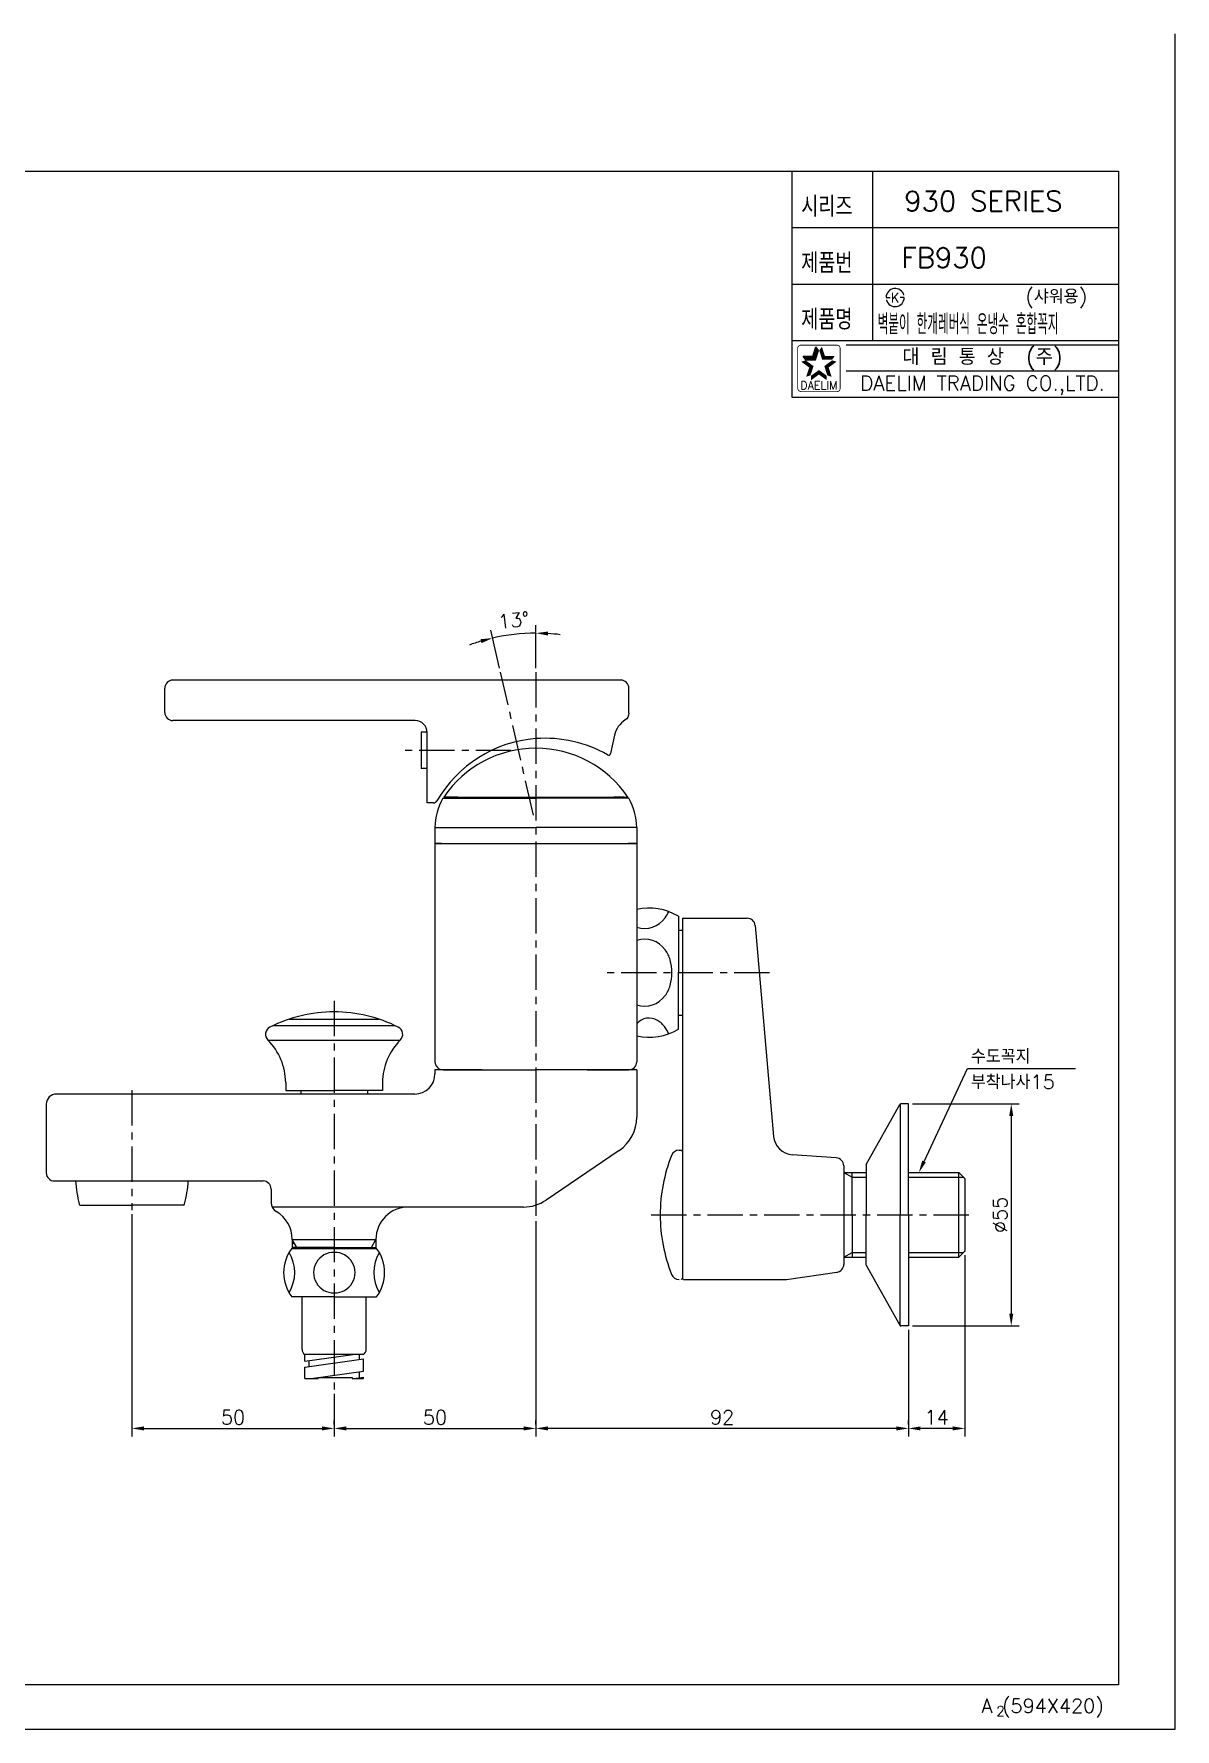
# Model space of a CAD drawing. Extents: x 3109 to 3703, y 2278 to 2698.
# Drawn here: x 3420.4 to 3703.2, y 2277.9 to 2697.9 of the extents above; entities that cross this region are included whole.
import ezdxf
from ezdxf.enums import TextEntityAlignment as Align

# ---------------------------------------------------------------- set-up
doc = ezdxf.new("R2010")
doc.units = 0
doc.header["$LTSCALE"] = 7
doc.header["$MEASUREMENT"] = 0
doc.linetypes.add('CENTER', pattern=[2, 1.25, -0.25, 0.25, -0.25])
doc.layers.get('0').update_dxf_attribs({"color": 2, "linetype": 'CONTINUOUS'})
for name, color, linetype in [('CL', 1, 'CENTER'), ('DIM', 2, 'CONTINUOUS'), ('DWG', 7, 'CONTINUOUS')]:
    doc.layers.add(name, color=color, linetype=linetype)
doc.styles.add('GHS', font='ROMANS', dxfattribs={"bigfont": 'GHS'})
doc.styles.add('HAN', font='TXT.shx', dxfattribs={"bigfont": 'GHS.shx'})
doc.styles.add('ROMANS', font='romans')

# ---------------------------------------------------------------- blocks, each defined once
blk = doc.blocks.new('KS')
at = {"layer": 'DIM'}
for p, q in [((-2.25, 0), (-1.75, 0)), ((-1.75, 0), (-1.25, 0)), ((1.75, 0), (1.25, 0)), ((2.25, 0), (1.75, 0))]:
    blk.add_line(p, q, dxfattribs=at)
for start, end in [(15, 180), (195, 0)]:
    blk.add_arc((0, 0), 2.25, start, end, dxfattribs=at)
at = {"layer": 'DIM', "style": 'HAN'}
blk.add_text('K', height=2.39, dxfattribs=at).set_placement((0, 0), align=Align.MIDDLE)
blk = doc.blocks.new('BORDER')
for p, q in [((1, 0), (1, 1)), ((0, 0), (1, 0))]:
    blk.add_line(p, q)
blk = doc.blocks.new('양식')
at = {"color": 4}
for p, q in [((1219, 386), (1768, 386)), ((1768, 386), (1768, 11)), ((1768, 11), (1219, 11))]:
    blk.add_line(p, q, dxfattribs=at)
at = {"color": 7}
for p, q in [((1687, 386), (1687, 330)), ((1707, 386), (1707, 344)), ((1687, 372), (1768, 372)), ((1687, 358), (1768, 358)), ((1687, 344), (1768, 344)), ((1687, 330), (1768, 330))]:
    blk.add_line(p, q, dxfattribs=at)
at = {"color": 2}
for p, q in [((1692.24, 340.18), (1692.99, 342.49)), ((1692.9, 339.27), (1693.65, 341.57)), ((1693.65, 341.57), (1692.99, 342.49)), ((1689.81, 340.18), (1692.24, 340.18)), ((1690.48, 339.27), (1689.81, 340.18)), ((1690.48, 339.27), (1692.9, 339.27))]:
    blk.add_line(p, q, dxfattribs=at)
at = {"color": 2, "linetype": 'Continuous'}
for p, q in [((1700.5, 343), (1768, 343)), ((1700.5, 336.5), (1768, 336.5))]:
    blk.add_line(p, q, dxfattribs=at)
at = {"color": 2, "linetype": 'Continuous', "const_width": 0.2}
for points in [[(1688.48, 342.13, -0.414214), (1689.23, 342.88)], [(1688.48, 332.13), (1688.48, 342.13, -1)], [(1689.23, 342.88), (1698.23, 342.88, -0.414214), (1698.98, 342.13, 0.043396)], [(1698.98, 342.13), (1698.98, 332.13, -0.414214), (1698.23, 331.38)], [(1698.23, 331.38), (1689.48, 331.38, -0.414214), (1688.48, 332.13, 0.672398)]]:
    blk.add_lwpolyline(points, format="xyb", dxfattribs=at)
at = {"color": 2}
for points in [[(1692.24, 340.18), (1692.9, 339.27), (1692.99, 342.49), (1693.65, 341.57)], [(1694.47, 342.49), (1693.8, 341.57), (1695.22, 340.18), (1694.55, 339.27)], [(1691.32, 337.35), (1692.4, 337.7), (1689.36, 338.78), (1690.43, 339.13)], [(1689.81, 340.18), (1690.48, 339.27), (1692.24, 340.18), (1692.9, 339.27)], [(1690.57, 335.05), (1691.65, 335.4), (1691.32, 337.35), (1692.4, 337.7)], [(1693.73, 335.6), (1693.73, 336.73), (1691.77, 334.18), (1691.77, 335.31)], [(1695.69, 334.18), (1695.69, 335.31), (1693.73, 335.6), (1693.73, 336.73)], [(1695.22, 340.18), (1694.55, 339.27), (1697.64, 340.18), (1696.98, 339.27)], [(1698.1, 338.78), (1697.02, 339.13), (1696.14, 337.35), (1695.06, 337.7)], [(1696.14, 337.35), (1695.06, 337.7), (1696.89, 335.05), (1695.81, 335.4)]]:
    blk.add_solid(points, dxfattribs=at)
at = {"xscale": 594, "yscale": 420, "zscale": 594}
blk.add_blockref('BORDER', (1188, 0), dxfattribs=at)
at = {"layer": 'DIM', "color": 4}
blk.add_blockref('KS', (1712.63, 354.68), dxfattribs=at)
at = {"color": 7, "linetype": 'Continuous'}
for s, height, style, p in [('대 림 통 상  (주)', 4, 'GHS', (1734.26, 339.7)), ('DAELIM TRADING CO.,LTD.', 3.6, 'ROMANS', (1734.26, 332.93))]:
    blk.add_text(s, height=height, dxfattribs=dict(at, style=style)).set_placement(p, align=Align.MIDDLE)
at = {"color": 2, "linetype": 'Continuous', "style": 'ROMANS'}
blk.add_text('DAELIM', height=2, dxfattribs=at).set_placement((1693.73, 331.93), align=Align.CENTER)
at = {"color": 7, "style": 'GHS'}
for s, height, p in [('A (594X420)', 3.5, (1734.01, 4.03)), ('2', 2.5, (1737.67, 3.19))]:
    blk.add_text(s, height=height, dxfattribs=at).set_placement(p)
at = {"layer": 'DIM', "style": 'GHS', "width": 0.8}
for s, p in [('시리즈', (1689.34, 374.73)), ('제품번', (1689.34, 360.73)), ('제품명', (1689.34, 346.73))]:
    blk.add_text(s, height=5, dxfattribs=at).set_placement(p)
blk = doc.blocks.new('FB930')
at = {"layer": 'CL'}
for p, q in [((3544.24, 2504.35), (3536.06, 2539.79)), ((3544.83, 2539.79), (3544.83, 2404.71)), ((3538.7, 2520.39), (3511.34, 2520.39)), ((3602.72, 2465.31), (3561.17, 2465.31)), ((3494.83, 2458.3), (3494.83, 2361.93)), ((3444.73, 2436.23), (3444.73, 2406.5)), ((3573.39, 2405.31), (3652.95, 2405.31))]:
    blk.add_line(p, q, dxfattribs=at)
at = {"layer": 'DIM'}
for p, q in [((3535.84, 2540.76), (3533.67, 2550.16)), ((3544.83, 2540.79), (3544.83, 2551.43)), ((3641.02, 2418.53), (3651.8, 2441.59)), ((3651.8, 2441.59), (3678.55, 2441.59)), ((3638.14, 2432.81), (3664.63, 2432.81)), ((3662.63, 2429.81), (3662.63, 2380.81)), ((3649.64, 2394.81), (3649.64, 2415.81)), ((3444.73, 2405.5), (3444.73, 2350.4)), ((3544.83, 2403.71), (3544.83, 2350.4)), ((3651.14, 2395.31), (3651.14, 2350.4)), ((3638.14, 2377.81), (3664.63, 2377.81)), ((3637.14, 2376.81), (3637.14, 2350.4)), ((3494.83, 2360.93), (3494.83, 2350.4)), ((3447.73, 2352.4), (3491.83, 2352.4)), ((3494.83, 2353.4), (3494.83, 2354.4)), ((3497.83, 2352.4), (3541.83, 2352.4)), ((3544.83, 2353.4), (3544.83, 2354.4)), ((3634.14, 2352.4), (3547.83, 2352.4)), ((3637.14, 2353.4), (3637.14, 2354.4)), ((3648.14, 2352.4), (3640.14, 2352.4))]:
    blk.add_line(p, q, dxfattribs=at)
for start, end in [(90, 103), (106.6098, 110.2197), (82.7803, 86.3902)]:
    blk.add_arc((3544.83, 2501.81), 47.62, start, end, dxfattribs=at)
for points in [[(3547.82, 2548.84), (3547.85, 2549.84), (3544.83, 2549.43)], [(3531.09, 2547.93), (3531.35, 2546.96), (3534.12, 2548.21)], [(3662.13, 2429.81), (3663.13, 2429.81), (3662.63, 2432.81)], [(3641.47, 2418.32), (3640.56, 2418.74), (3639.74, 2415.81)], [(3662.13, 2380.81), (3663.13, 2380.81), (3662.63, 2377.81)], [(3447.73, 2352.9), (3447.73, 2351.9), (3444.73, 2352.4)], [(3491.83, 2352.9), (3491.83, 2351.9), (3494.83, 2352.4)], [(3497.83, 2352.9), (3497.83, 2351.9), (3494.83, 2352.4)], [(3541.83, 2352.9), (3541.83, 2351.9), (3544.83, 2352.4)], [(3547.83, 2352.9), (3547.83, 2351.9), (3544.83, 2352.4)], [(3634.14, 2352.9), (3634.14, 2351.9), (3637.14, 2352.4)], [(3640.14, 2352.9), (3640.14, 2351.9), (3637.14, 2352.4)], [(3648.14, 2352.9), (3648.14, 2351.9), (3651.14, 2352.4)]]:
    blk.add_solid(points, dxfattribs=at)
at = {"layer": 'DWG'}
for p, q in [((3565.88, 2537.79), (3454.88, 2537.79)), ((3452.88, 2529.79), (3452.88, 2535.79)), ((3567.88, 2529.61), (3567.88, 2535.79)), ((3514.88, 2527.79), (3454.88, 2527.79)), ((3517.88, 2524.89), (3516.38, 2524.89)), ((3516.38, 2524.89), (3516.38, 2515.89)), ((3517.88, 2507.39), (3517.88, 2524.79)), ((3517.88, 2515.89), (3516.38, 2515.89)), ((3521.79, 2508.51), (3544.83, 2508.51)), ((3525.53, 2508.81), (3522.03, 2508.81)), ((3522.98, 2508.81), (3544.83, 2508.81)), ((3522.98, 2508.81), (3522.98, 2508.51)), ((3544.83, 2508.81), (3567.63, 2508.81)), ((3567.88, 2508.51), (3544.83, 2508.51)), ((3566.68, 2508.81), (3564.13, 2508.81)), ((3566.68, 2508.81), (3566.68, 2508.51)), ((3519.45, 2507.39), (3517.88, 2507.39)), ((3519.83, 2501.31), (3519.83, 2497.31)), ((3519.83, 2501.31), (3544.83, 2501.31)), ((3569.83, 2501.31), (3544.83, 2501.31)), ((3569.83, 2501.31), (3569.83, 2497.31)), ((3519.83, 2497.31), (3519.83, 2443.25)), ((3519.83, 2497.31), (3521.93, 2497.31)), ((3519.83, 2497.31), (3544.83, 2497.31)), ((3521.43, 2497.31), (3519.83, 2497.31)), ((3544.83, 2497.31), (3569.83, 2497.31)), ((3569.83, 2497.31), (3567.73, 2497.31)), ((3568.23, 2497.31), (3569.83, 2497.31)), ((3569.83, 2497.31), (3569.83, 2443.25)), ((3580.14, 2479.29), (3580.14, 2465.31)), ((3581.14, 2478.81), (3581.14, 2389.61)), ((3581.14, 2478.81), (3597.18, 2478.81)), ((3580.14, 2475.81), (3581.14, 2475.81)), ((3581.14, 2475.71), (3581.14, 2473.31)), ((3599.17, 2476.99), (3603.74, 2424.76)), ((3580.14, 2451.34), (3580.14, 2465.31)), ((3581.14, 2457.31), (3581.14, 2454.91)), ((3581.14, 2457.31), (3581.14, 2454.81)), ((3483.73, 2453.81), (3505.93, 2453.81)), ((3580.14, 2454.81), (3581.14, 2454.81)), ((3479.83, 2452.24), (3509.83, 2452.24)), ((3478.42, 2448.6), (3511.24, 2448.6)), ((3519.83, 2441.25), (3519.83, 2440.25)), ((3531.53, 2441.25), (3519.83, 2441.25)), ((3521.83, 2441.25), (3544.83, 2441.25)), ((3569.83, 2441.25), (3544.83, 2441.25)), ((3557.58, 2441.25), (3567.83, 2441.25)), ((3569.83, 2441.25), (3569.83, 2429.54)), ((3482.83, 2438.12), (3482.83, 2436.12)), ((3486.58, 2436.12), (3486.58, 2435.25)), ((3503.08, 2436.12), (3503.08, 2435.25)), ((3506.83, 2438.12), (3506.83, 2436.12)), ((3423.51, 2432.75), (3423.51, 2415.7)), ((3514.83, 2435.25), (3426.01, 2435.25)), ((3626.64, 2417.78), (3635.03, 2432.66)), ((3635.11, 2432.76), (3635.11, 2405.31)), ((3637.14, 2432.81), (3635.29, 2432.81)), ((3637.14, 2405.31), (3637.14, 2432.81)), ((3565.46, 2421.27), (3547.38, 2408.98)), ((3580.31, 2421.31), (3580.84, 2421.31)), ((3581.14, 2421.01), (3580.84, 2421.31)), ((3621.14, 2417.52), (3621.14, 2405.31)), ((3621.14, 2415.81), (3626.64, 2415.81)), ((3626.64, 2417.78), (3626.64, 2405.31)), ((3637.14, 2415.81), (3649.64, 2415.81)), ((3649.64, 2415.81), (3651.14, 2414.31)), ((3425.51, 2413.7), (3444.73, 2413.7)), ((3444.73, 2413.7), (3477.23, 2413.7)), ((3651.14, 2414.31), (3651.14, 2405.31)), ((3431.96, 2407.75), (3444.73, 2407.75)), ((3457.5, 2407.75), (3444.73, 2407.75)), ((3541.75, 2407.25), (3479.48, 2407.25)), ((3621.14, 2405.31), (3621.14, 2393.05)), ((3626.64, 2392.85), (3626.64, 2405.31)), ((3635.11, 2377.87), (3635.11, 2405.31)), ((3637.14, 2405.31), (3637.14, 2377.81)), ((3651.14, 2405.31), (3651.14, 2396.31)), ((3484.46, 2399.25), (3484.46, 2397.01)), ((3484.46, 2399.2), (3505.21, 2399.2)), ((3505.21, 2399.25), (3505.21, 2397.01)), ((3484.33, 2397.01), (3505.33, 2397.01)), ((3494.83, 2397.25), (3484.46, 2397.25)), ((3494.83, 2397.25), (3505.21, 2397.25)), ((3621.14, 2394.81), (3626.64, 2394.81)), ((3637.14, 2394.81), (3649.64, 2394.81)), ((3651.14, 2396.31), (3649.64, 2394.81)), ((3606.91, 2389.31), (3619.42, 2391.07)), ((3626.64, 2392.85), (3635.03, 2377.97)), ((3581.14, 2389.61), (3580.84, 2389.31)), ((3581.44, 2389.31), (3581.14, 2389.61)), ((3581.44, 2389.31), (3606.91, 2389.31)), ((3494.88, 2385.01), (3484.33, 2385.01)), ((3486.88, 2372.03), (3486.88, 2385.01)), ((3494.88, 2385.01), (3505.33, 2385.01)), ((3502.78, 2372.03), (3502.78, 2385.01)), ((3637.14, 2377.81), (3635.29, 2377.81)), ((3487.58, 2369.04), (3487.58, 2370.71)), ((3501.08, 2370.71), (3487.58, 2370.71)), ((3487.58, 2369.04), (3499.46, 2370.71)), ((3487.58, 2367.56), (3502.08, 2369.6)), ((3488.58, 2369.19), (3488.58, 2367.7)), ((3502.08, 2370.71), (3501.08, 2370.71)), ((3501.08, 2370.71), (3501.08, 2369.46)), ((3502.08, 2366.57), (3502.08, 2369.6)), ((3487.58, 2364.76), (3487.58, 2367.56)), ((3489.18, 2364.76), (3502.08, 2366.57)), ((3499.72, 2364.76), (3502.08, 2365.09)), ((3501.08, 2366.43), (3501.08, 2364.95)), ((3502.08, 2364.76), (3502.08, 2365.09))]:
    blk.add_line(p, q, dxfattribs=at)
at = {"layer": 'DWG', "color": 7}
for p, q in [((3482.83, 2436.12), (3494.83, 2436.12)), ((3506.83, 2436.12), (3494.83, 2436.12)), ((3506.42, 2435.25), (3483.1, 2435.25)), ((3623.22, 2405.31), (3623.22, 2415.81)), ((3479.23, 2411.7), (3479.23, 2408.32)), ((3623.22, 2405.31), (3623.22, 2394.81))]:
    blk.add_line(p, q, dxfattribs=at)
at = {"layer": 'DWG', "color": 7, "linetype": 'Continuous'}
blk.add_line((3619.28, 2419.44), (3608.37, 2420.21), dxfattribs=at)
at = {"layer": 'DWG', "color": 2, "linetype": 'Continuous'}
for p, q in [((3621.14, 2415.81), (3623.22, 2414.61)), ((3621.14, 2394.81), (3623.22, 2396.01))]:
    blk.add_line(p, q, dxfattribs=at)
at = {"layer": 'DWG', "color": 2}
for p, q in [((3623.22, 2414.61), (3626.64, 2414.61)), ((3637.14, 2414.61), (3650.84, 2414.61)), ((3485.58, 2397.25), (3484.46, 2399.2)), ((3484.46, 2397.98), (3484.9, 2398.43)), ((3504.08, 2397.25), (3505.21, 2399.2)), ((3485.58, 2397.25), (3485.58, 2397.01)), ((3504.08, 2397.25), (3504.08, 2397.01)), ((3623.22, 2396.01), (3626.64, 2396.01)), ((3637.14, 2396.01), (3650.84, 2396.01))]:
    blk.add_line(p, q, dxfattribs=at)
at = {"layer": 'DWG'}
blk.add_lwpolyline([(3567.88, 2529.61, -0.256409), (3566.96, 2527.92, 0.200465), (3564.31, 2524.13), (3563.34, 2519.59)], format="xyb", dxfattribs=at)
at = {"layer": 'DWG', "color": 2}
blk.add_lwpolyline([(3487.58, 2364.76), (3490.86, 2364.76), (3490.86, 2364.98), (3499.34, 2364.98), (3499.34, 2364.76), (3502.08, 2364.76)], dxfattribs=at)
at = {"layer": 'DWG'}
for centre, radius, start, end in [((3454.88, 2535.79), 2, 90, 180), ((3565.88, 2535.79), 2, 0, 90), ((3454.88, 2529.79), 2, 180, 270), ((3514.88, 2524.79), 3, 0, 90), ((3547.16, 2492.38), 31, 94.3044, 149.9872), ((3544.83, 2493.44), 27.5, 90, 146.0055), ((3547.16, 2492.38), 31, 60.131, 94.3044), ((3544.83, 2493.44), 27.5, 33.9945, 90), ((3562.85, 2519.7), 0.5, 240.131, 347.8168), ((3519.45, 2508.39), 1, 270, 329.9872), ((3534.83, 2501.11), 15, 150.4033, 179.2041), ((3554.83, 2501.11), 15, 0.7959, 29.5967), ((3572.89, 2467.31), 14, 58.8114, 102.6135), ((3571.78, 2482.52), 6.25, 251.8483, 324.7592), ((3570.03, 2483.76), 8.4, 324.7592, 336.7524), ((3597.18, 2476.81), 2, 5, 90), ((3571.78, 2467.36), 6.25, 35.2408, 108.1517), ((3570.03, 2466.12), 8.4, 16.3114, 35.2408), ((3567.26, 2465.31), 11.28, 0, 16.3114), ((3570.03, 2464.5), 8.4, 324.7592, 343.6886), ((3567.26, 2465.31), 11.28, 343.6886, 0), ((3571.78, 2463.26), 6.25, 251.8483, 324.7592), ((3572.89, 2450), 4.06, 59.617, 138.8836), ((3571.78, 2448.11), 6.25, 35.2408, 59.617), ((3572.89, 2463.31), 14, 257.3865, 301.1886), ((3570.03, 2446.87), 8.4, 23.2476, 35.2408), ((3514.83, 2440.25), 5, 270, 0), ((3521.83, 2443.25), 2, 180, 270), ((3567.83, 2443.25), 2, 270, 0), ((3426.01, 2432.75), 2.5, 90, 180), ((3635.29, 2432.51), 0.3, 90, 150.5949), ((3559.83, 2429.54), 10, 304.2157, 0), ((3608.72, 2425.2), 5, 185, 266), ((3615.64, 2405.31), 40, 158.3817, 180), ((3580.31, 2419.31), 2, 90, 158.3817), ((3619.14, 2417.45), 2, 0, 86), ((3425.51, 2415.7), 2, 180, 270), ((3460.73, 2415.43), 30, 183.2935, 194.3902), ((3428.73, 2415.43), 30, 345.6098, 356.7065), ((3477.23, 2411.7), 2, 0, 90), ((3431.96, 2408.05), 0.3, 194.3902, 270), ((3457.5, 2408.05), 0.3, 270, 345.6098), ((3481.73, 2408.32), 2.5, 180, 239.8266), ((3513.21, 2399.25), 8, 90, 180), ((3541.75, 2417.25), 10, 270, 304.2157), ((3476.46, 2399.25), 8, 0, 59.8266), ((3615.64, 2405.31), 40, 180, 201.6183), ((3492.33, 2391.01), 10, 143.1301, 216.8699), ((3475.06, 2391.01), 10, 330, 30), ((3494.76, 2390.99), 5.02, 88.6566, 271.3434), ((3495, 2390.99), 5.02, 268.6566, 91.3434), ((3514.7, 2391.01), 10, 150, 210), ((3497.33, 2391.01), 10, 323.1301, 36.8699), ((3580.31, 2391.31), 2, 201.6183, 270), ((3619.14, 2393.05), 2, 278, 0), ((3635.29, 2378.11), 0.3, 209.4051, 270), ((3488.38, 2371.98), 1.5, 178.2676, 237.8), ((3501.28, 2371.98), 1.5, 302.2, 1.7324)]:
    blk.add_arc(centre, radius, start, end, dxfattribs=at)
at = {"layer": 'DWG', "color": 7}
for centre, radius, start, end in [((3494.83, 2420.62), 35, 90, 117.0357), ((3494.83, 2420.62), 35, 62.9643, 90), ((3479.83, 2450.02), 2, 117.0357, 225.0991), ((3509.83, 2450.02), 2, 314.9009, 62.9643), ((3467.83, 2437.97), 15, 0.5642, 45.0991), ((3521.83, 2437.97), 15, 134.9009, 179.4358)]:
    blk.add_arc(centre, radius, start, end, dxfattribs=at)
at = {"layer": 'DIM'}
blk.add_blockref('양식', (1921.24, 2277.9), dxfattribs=at)
at = {"color": 7, "style": 'GHS'}
for s, p in [('930 SERIES', (3655.74, 2656.48)), ('FB930', (3645.98, 2642.48))]:
    blk.add_text(s, height=5, dxfattribs=at).set_placement(p, align=Align.MIDDLE)
at = {"style": 'GHS'}
blk.add_text('(샤워용)', height=3.5, dxfattribs=at).set_placement((3666.12, 2631.08))
at = {"style": 'GHS', "width": 0.5}
blk.add_text('벽붙이 한개레버식 온냉수 혼합꼭지', height=5, dxfattribs=at).set_placement((3629.53, 2623.46))
at = {"layer": 'DIM', "style": 'GHS'}
for s, p in [('수도꼭지', (3652.61, 2442.8)), ('부착나사15', (3652.61, 2436.5))]:
    blk.add_text(s, height=3.5, dxfattribs=at).set_placement(p)
at = {"layer": 'DIM', "char_height": 3.5, "attachment_point": 5}
for s, insert, rotation, style in [('\\A1;13%%D', (3539.35, 2552.63), 6.1541, 'GHS'), ('\\A1;∅55', (3659.88, 2405.31), 90, 'ROMANS')]:
    blk.add_mtext(s, dxfattribs=dict(at, insert=insert, rotation=rotation, style=style))
at = {"layer": 'DIM', "char_height": 3.5, "attachment_point": 5, "style": 'GHS'}
for s, insert in [('\\A1;50', (3469.78, 2355.15)), ('\\A1;50', (3519.83, 2355.15)), ('\\A1;92', (3590.99, 2355.15)), ('\\A1;14', (3644.14, 2355.15))]:
    blk.add_mtext(s, dxfattribs=dict(at, insert=insert))

msp = doc.modelspace()

# ---------------------------------------------------------------- block references
at = {"layer": 'DIM'}
msp.add_blockref('FB930', (0, 0), dxfattribs=at)

doc.saveas('drawing.dxf')
